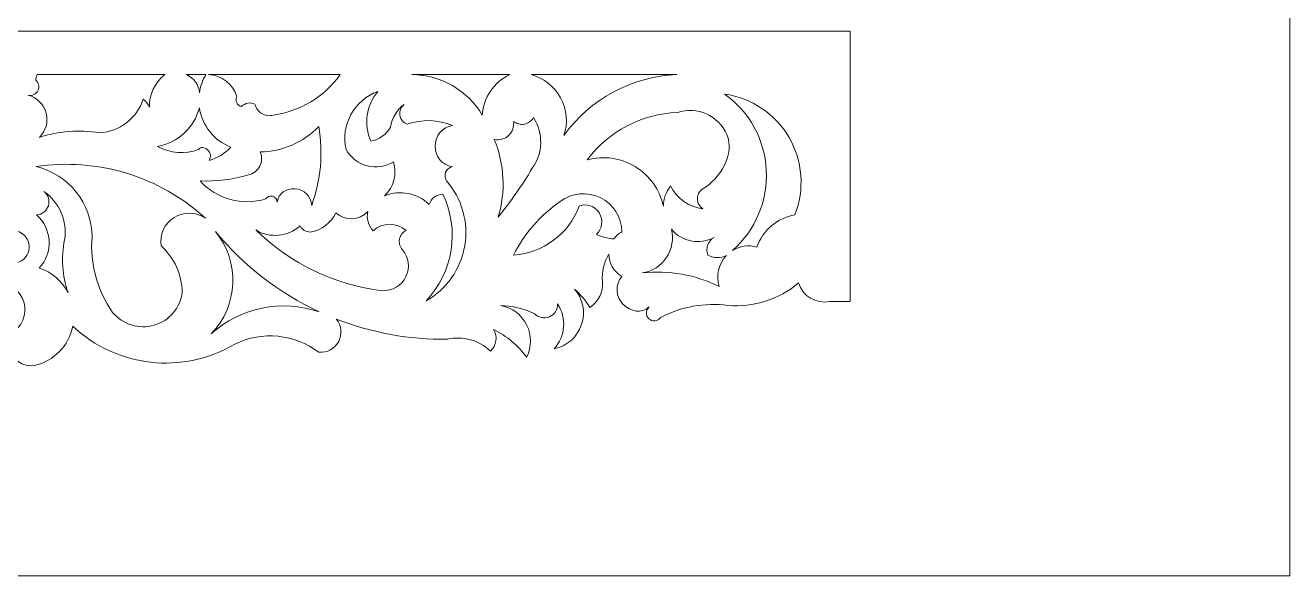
# Model space of a CAD drawing. Header units: millimetres. Extents: x 4330 to 4574, y 4046 to 4299.
# Drawn here: x 4453.2 to 4574, y 4045.5 to 4098.1 of the extents above; entities that cross this region are included whole.
import ezdxf

# ---------------------------------------------------------------- set-up
doc = ezdxf.new("R2010")
doc.units = ezdxf.units.MM
doc.header["$MEASUREMENT"] = 0
doc.layers.add('Layer 1', color=18, linetype='Continuous', true_color=0x000000)

msp = doc.modelspace()

# ---------------------------------------------------------------- linework, layer by layer
at = {"layer": 'Layer 1', "lineweight": 9}
for points, knots in [([(4330.04, 4167.54), (4330.04, 4167.54), (4574.04, 4167.54), (4574.04, 4167.54), (4574.04, 4167.54), (4574.04, 4045.54), (4574.04, 4045.54), (4574.04, 4045.54), (4330.04, 4045.54), (4330.04, 4045.54), (4330.04, 4045.54), (4330.04, 4167.54), (4330.04, 4167.54)], [0, 0, 0, 0, 0.25, 0.25, 0.25, 0.5, 0.5, 0.5, 0.75, 0.75, 0.75, 1, 1, 1, 1]), ([(4457.76, 4069.39), (4461.97, 4065.42), (4468.28, 4064.72), (4473.25, 4067.67), (4475.86, 4068.95), (4478.97, 4068.64), (4481.28, 4066.89), (4482.06, 4066.82), (4482.81, 4067.23), (4483.17, 4067.93), (4483.53, 4068.62), (4483.45, 4069.46), (4482.94, 4070.06), (4486.33, 4068.74), (4489.93, 4068.09), (4493.56, 4068.14), (4495.03, 4068.48), (4496.58, 4068.05), (4497.67, 4067.01), (4498.26, 4067.53), (4498.39, 4068.4), (4497.97, 4069.07), (4499.22, 4068.45), (4500.31, 4067.54), (4501.13, 4066.41), (4501.63, 4067.39), (4501.62, 4068.54), (4501.13, 4069.52), (4500.63, 4070.5), (4499.71, 4071.18), (4498.63, 4071.37), (4499.75, 4071.32), (4500.84, 4071.06), (4501.86, 4070.59), (4502.22, 4070.2), (4502.8, 4070.07), (4503.3, 4070.27), (4503.8, 4070.48), (4504.12, 4070.97), (4504.09, 4071.51), (4504.98, 4070.17), (4504.84, 4068.4), (4503.76, 4067.22), (4504.98, 4067.47), (4505.97, 4068.35), (4506.37, 4069.53), (4506.77, 4070.71), (4506.52, 4072), (4505.7, 4072.93), (4506.28, 4072.43), (4506.78, 4071.83), (4507.17, 4071.17), (4508, 4071.72), (4508.46, 4072.67), (4508.38, 4073.66), (4508.29, 4074.58), (4508.5, 4075.5), (4508.98, 4076.28), (4508.98, 4075.39), (4509.45, 4074.58), (4510.22, 4074.13), (4509.56, 4073.34), (4509.63, 4072.18), (4510.36, 4071.46), (4511.09, 4070.75), (4512.06, 4070.56), (4512.84, 4071.23), (4512.67, 4071.09), (4512.57, 4070.89), (4512.57, 4070.67), (4512.56, 4070.46), (4512.65, 4070.25), (4512.8, 4070.1), (4512.96, 4069.96), (4513.17, 4069.88), (4513.39, 4069.9), (4513.6, 4069.92), (4513.8, 4070.03), (4513.92, 4070.21), (4515.89, 4071.26), (4518.15, 4071.66), (4520.36, 4071.36), (4522.82, 4071.16), (4525.24, 4071.94), (4527.12, 4073.52), (4527.49, 4072.25), (4528.76, 4071.48), (4530.06, 4071.74), (4530.06, 4071.74), (4532.04, 4071.74), (4532.04, 4071.74), (4532.04, 4071.74), (4532.04, 4097.58), (4532.04, 4097.58), (4532.04, 4097.58), (4432.04, 4097.58), (4432.04, 4097.58), (4432.04, 4097.58), (4332.04, 4097.58), (4332.04, 4097.58), (4332.04, 4097.58), (4332.04, 4071.74), (4332.04, 4071.74), (4332.04, 4071.74), (4334.02, 4071.74), (4334.02, 4071.74), (4335.31, 4071.48), (4336.59, 4072.25), (4336.95, 4073.52), (4338.84, 4071.94), (4341.26, 4071.16), (4343.71, 4071.36), (4345.93, 4071.66), (4348.18, 4071.26), (4350.16, 4070.21), (4350.28, 4070.04), (4350.48, 4069.92), (4350.69, 4069.9), (4350.91, 4069.88), (4351.12, 4069.96), (4351.28, 4070.1), (4351.43, 4070.25), (4351.52, 4070.46), (4351.51, 4070.67), (4351.5, 4070.89), (4351.41, 4071.09), (4351.24, 4071.23), (4352.09, 4070.66), (4353.24, 4070.84), (4353.88, 4071.64), (4354.52, 4072.44), (4354.61, 4073.43), (4353.86, 4074.13), (4354.63, 4074.58), (4355.1, 4075.39), (4355.1, 4076.28), (4355.58, 4075.5), (4355.79, 4074.58), (4355.7, 4073.66), (4355.62, 4072.67), (4356.08, 4071.72), (4356.91, 4071.17), (4357.3, 4071.83), (4357.8, 4072.43), (4358.38, 4072.93), (4357.57, 4072), (4357.31, 4070.69), (4357.71, 4069.52), (4358.12, 4068.34), (4359.1, 4067.47), (4360.32, 4067.22), (4359.24, 4068.4), (4359.1, 4070.17), (4359.98, 4071.51), (4359.97, 4070.96), (4360.29, 4070.47), (4360.79, 4070.27), (4361.29, 4070.07), (4361.86, 4070.19), (4362.22, 4070.59), (4363.23, 4071.06), (4364.33, 4071.32), (4365.45, 4071.37), (4364.37, 4071.18), (4363.44, 4070.49), (4362.95, 4069.51), (4362.45, 4068.54), (4362.45, 4067.39), (4362.94, 4066.41), (4363.77, 4067.54), (4364.86, 4068.45), (4366.11, 4069.07), (4365.69, 4068.4), (4365.82, 4067.53), (4366.41, 4067.01), (4367.5, 4068.05), (4369.05, 4068.48), (4370.52, 4068.14), (4374.15, 4068.09), (4377.75, 4068.74), (4381.14, 4070.06), (4380.64, 4069.45), (4380.55, 4068.61), (4380.92, 4067.92), (4381.28, 4067.22), (4382.02, 4066.82), (4382.8, 4066.89), (4385.11, 4068.64), (4388.22, 4068.95), (4390.82, 4067.67), (4395.8, 4064.72), (4402.11, 4065.42), (4406.32, 4069.39), (4406.69, 4067.52), (4408.13, 4066.05), (4409.98, 4065.62), (4410.82, 4065.5), (4411.65, 4065.91), (4412.06, 4066.65), (4412.47, 4067.38), (4412.39, 4068.29), (4411.85, 4068.94), (4410.94, 4069.66), (4410.63, 4070.92), (4411.1, 4071.98), (4411.58, 4073.05), (4412.76, 4073.66), (4413.91, 4073.47), (4416.24, 4073.24), (4418.49, 4072.53), (4420.52, 4071.36), (4422.16, 4070.58), (4423.83, 4069.86), (4425.52, 4069.18), (4425.93, 4068.93), (4426.37, 4068.76), (4426.83, 4068.66), (4427.06, 4067.98), (4427.59, 4067.45), (4428.27, 4067.22), (4428.95, 4066.99), (4429.69, 4067.08), (4430.29, 4067.47), (4430.61, 4066.76), (4431.27, 4066.25), (4432.04, 4066.12), (4432.81, 4066.25), (4433.47, 4066.76), (4433.79, 4067.47), (4434.39, 4067.08), (4435.13, 4066.99), (4435.81, 4067.22), (4436.49, 4067.45), (4437.02, 4067.98), (4437.25, 4068.66), (4437.71, 4068.76), (4438.15, 4068.93), (4438.56, 4069.18), (4440.25, 4069.86), (4441.92, 4070.58), (4443.56, 4071.36), (4445.59, 4072.53), (4447.84, 4073.24), (4450.17, 4073.47), (4451.32, 4073.68), (4452.46, 4073.09), (4452.96, 4072.03), (4453.45, 4070.97), (4453.13, 4069.68), (4452.23, 4068.94), (4451.69, 4068.28), (4451.61, 4067.36), (4452.03, 4066.63), (4452.45, 4065.89), (4453.26, 4065.49), (4454.1, 4065.62), (4455.95, 4066.05), (4457.39, 4067.52), (4457.76, 4069.39)], [0, 0, 0, 0, 0.011628, 0.011628, 0.011628, 0.023256, 0.023256, 0.023256, 0.034884, 0.034884, 0.034884, 0.046512, 0.046512, 0.046512, 0.05814, 0.05814, 0.05814, 0.069767, 0.069767, 0.069767, 0.081395, 0.081395, 0.081395, 0.093023, 0.093023, 0.093023, 0.104651, 0.104651, 0.104651, 0.116279, 0.116279, 0.116279, 0.127907, 0.127907, 0.127907, 0.139535, 0.139535, 0.139535, 0.151163, 0.151163, 0.151163, 0.162791, 0.162791, 0.162791, 0.174419, 0.174419, 0.174419, 0.186047, 0.186047, 0.186047, 0.197674, 0.197674, 0.197674, 0.209302, 0.209302, 0.209302, 0.22093, 0.22093, 0.22093, 0.232558, 0.232558, 0.232558, 0.244186, 0.244186, 0.244186, 0.255814, 0.255814, 0.255814, 0.267442, 0.267442, 0.267442, 0.27907, 0.27907, 0.27907, 0.290698, 0.290698, 0.290698, 0.302326, 0.302326, 0.302326, 0.313953, 0.313953, 0.313953, 0.325581, 0.325581, 0.325581, 0.337209, 0.337209, 0.337209, 0.348837, 0.348837, 0.348837, 0.360465, 0.360465, 0.360465, 0.372093, 0.372093, 0.372093, 0.383721, 0.383721, 0.383721, 0.395349, 0.395349, 0.395349, 0.406977, 0.406977, 0.406977, 0.418605, 0.418605, 0.418605, 0.430233, 0.430233, 0.430233, 0.44186, 0.44186, 0.44186, 0.453488, 0.453488, 0.453488, 0.465116, 0.465116, 0.465116, 0.476744, 0.476744, 0.476744, 0.488372, 0.488372, 0.488372, 0.5, 0.5, 0.5, 0.511628, 0.511628, 0.511628, 0.523256, 0.523256, 0.523256, 0.534884, 0.534884, 0.534884, 0.546512, 0.546512, 0.546512, 0.55814, 0.55814, 0.55814, 0.569767, 0.569767, 0.569767, 0.581395, 0.581395, 0.581395, 0.593023, 0.593023, 0.593023, 0.604651, 0.604651, 0.604651, 0.616279, 0.616279, 0.616279, 0.627907, 0.627907, 0.627907, 0.639535, 0.639535, 0.639535, 0.651163, 0.651163, 0.651163, 0.662791, 0.662791, 0.662791, 0.674419, 0.674419, 0.674419, 0.686047, 0.686047, 0.686047, 0.697674, 0.697674, 0.697674, 0.709302, 0.709302, 0.709302, 0.72093, 0.72093, 0.72093, 0.732558, 0.732558, 0.732558, 0.744186, 0.744186, 0.744186, 0.755814, 0.755814, 0.755814, 0.767442, 0.767442, 0.767442, 0.77907, 0.77907, 0.77907, 0.790698, 0.790698, 0.790698, 0.802326, 0.802326, 0.802326, 0.813953, 0.813953, 0.813953, 0.825581, 0.825581, 0.825581, 0.837209, 0.837209, 0.837209, 0.848837, 0.848837, 0.848837, 0.860465, 0.860465, 0.860465, 0.872093, 0.872093, 0.872093, 0.883721, 0.883721, 0.883721, 0.895349, 0.895349, 0.895349, 0.906977, 0.906977, 0.906977, 0.918605, 0.918605, 0.918605, 0.930233, 0.930233, 0.930233, 0.94186, 0.94186, 0.94186, 0.953488, 0.953488, 0.953488, 0.965116, 0.965116, 0.965116, 0.976744, 0.976744, 0.976744, 0.988372, 0.988372, 0.988372, 1, 1, 1, 1]), ([(4454.57, 4087.42), (4455.19, 4088.02), (4455.44, 4088.91), (4455.22, 4089.75), (4455, 4090.59), (4454.35, 4091.24), (4453.51, 4091.45), (4453.89, 4091.38), (4454.26, 4091.56), (4454.43, 4091.91), (4454.59, 4092.25), (4454.52, 4092.65), (4454.22, 4092.9), (4454.23, 4093.08), (4454.28, 4093.26), (4454.36, 4093.42), (4454.36, 4093.42), (4466.55, 4093.42), (4466.55, 4093.42), (4465.6, 4092.67), (4465.06, 4091.52), (4465.08, 4090.31), (4464.95, 4090.61), (4464.75, 4090.87), (4464.5, 4091.08), (4463.9, 4089.24), (4462.23, 4087.96), (4460.3, 4087.87), (4458.38, 4088.18), (4456.41, 4088.02), (4454.57, 4087.42)], [0, 0, 0, 0, 0.1, 0.1, 0.1, 0.2, 0.2, 0.2, 0.3, 0.3, 0.3, 0.4, 0.4, 0.4, 0.5, 0.5, 0.5, 0.6, 0.6, 0.6, 0.7, 0.7, 0.7, 0.8, 0.8, 0.8, 0.9, 0.9, 0.9, 1, 1, 1, 1]), ([(4469.86, 4091.67), (4469.82, 4092.45), (4469.34, 4093.12), (4468.63, 4093.42), (4468.63, 4093.42), (4470.48, 4093.42), (4470.48, 4093.42), (4470.16, 4092.89), (4469.95, 4092.29), (4469.86, 4091.67)], [0, 0, 0, 0, 0.333333, 0.333333, 0.333333, 0.666667, 0.666667, 0.666667, 1, 1, 1, 1]), ([(4476.94, 4089.55), (4476.56, 4089.45), (4476.16, 4089.5), (4475.83, 4089.7), (4475.49, 4089.9), (4475.25, 4090.23), (4475.17, 4090.61), (4474.73, 4090.81), (4474.22, 4090.71), (4473.89, 4090.38), (4473.69, 4090.41), (4473.52, 4090.54), (4473.43, 4090.73), (4473.34, 4090.91), (4473.35, 4091.12), (4473.44, 4091.3), (4473.08, 4092.52), (4471.99, 4093.37), (4470.72, 4093.42), (4470.72, 4093.42), (4483.32, 4093.42), (4483.32, 4093.42), (4481.81, 4091.32), (4479.5, 4089.92), (4476.94, 4089.55)], [0, 0, 0, 0, 0.125, 0.125, 0.125, 0.25, 0.25, 0.25, 0.375, 0.375, 0.375, 0.5, 0.5, 0.5, 0.625, 0.625, 0.625, 0.75, 0.75, 0.75, 0.875, 0.875, 0.875, 1, 1, 1, 1]), ([(4496.89, 4089.56), (4495.48, 4091.94), (4492.93, 4093.4), (4490.16, 4093.42), (4490.16, 4093.42), (4499.52, 4093.42), (4499.52, 4093.42), (4498, 4092.71), (4497, 4091.23), (4496.89, 4089.56)], [0, 0, 0, 0, 0.333333, 0.333333, 0.333333, 0.666667, 0.666667, 0.666667, 1, 1, 1, 1]), ([(4504.69, 4087.59), (4505.09, 4088.78), (4504.98, 4090.08), (4504.38, 4091.19), (4503.79, 4092.29), (4502.77, 4093.1), (4501.55, 4093.42), (4501.55, 4093.42), (4515.47, 4093.42), (4515.47, 4093.42), (4511.17, 4093.25), (4507.19, 4091.1), (4504.69, 4087.59)], [0, 0, 0, 0, 0.25, 0.25, 0.25, 0.5, 0.5, 0.5, 0.75, 0.75, 0.75, 1, 1, 1, 1]), ([(4494.01, 4084.63), (4493.73, 4084.56), (4493.5, 4084.36), (4493.39, 4084.09), (4493.29, 4083.82), (4493.32, 4083.52), (4493.47, 4083.28), (4494.95, 4081.58), (4495.59, 4079.3), (4495.22, 4077.08), (4494.84, 4074.85), (4493.48, 4072.91), (4491.52, 4071.79), (4494.12, 4074.53), (4494.76, 4078.59), (4493.12, 4082), (4492.52, 4081.98), (4491.99, 4081.59), (4491.82, 4081.01), (4490.7, 4082.11), (4489.02, 4082.44), (4487.56, 4081.85), (4488.44, 4082.68), (4488.77, 4083.94), (4488.4, 4085.09), (4487.65, 4084.63), (4486.74, 4084.5), (4485.89, 4084.71), (4485.04, 4084.93), (4484.31, 4085.49), (4483.87, 4086.26), (4483.34, 4088.61), (4484.65, 4090.99), (4486.91, 4091.82), (4485.79, 4090.5), (4485.53, 4088.65), (4486.25, 4087.07), (4487.04, 4087.21), (4487.73, 4087.7), (4488.12, 4088.41), (4488.25, 4089.28), (4488.73, 4090.06), (4489.44, 4090.58), (4489.12, 4090.34), (4488.95, 4089.95), (4489.01, 4089.55), (4489.07, 4089.16), (4489.33, 4088.83), (4489.71, 4088.69), (4491.13, 4089.18), (4492.67, 4089.13), (4494.06, 4088.57), (4493.08, 4088.4), (4492.37, 4087.56), (4492.39, 4086.57), (4492.4, 4085.58), (4493.03, 4084.77), (4494.01, 4084.63)], [0, 0, 0, 0, 0.052632, 0.052632, 0.052632, 0.105263, 0.105263, 0.105263, 0.157895, 0.157895, 0.157895, 0.210526, 0.210526, 0.210526, 0.263158, 0.263158, 0.263158, 0.315789, 0.315789, 0.315789, 0.368421, 0.368421, 0.368421, 0.421053, 0.421053, 0.421053, 0.473684, 0.473684, 0.473684, 0.526316, 0.526316, 0.526316, 0.578947, 0.578947, 0.578947, 0.631579, 0.631579, 0.631579, 0.684211, 0.684211, 0.684211, 0.736842, 0.736842, 0.736842, 0.789474, 0.789474, 0.789474, 0.842105, 0.842105, 0.842105, 0.894737, 0.894737, 0.894737, 0.947368, 0.947368, 0.947368, 1, 1, 1, 1]), ([(4520.8, 4076.61), (4522.99, 4078.55), (4524.18, 4081.37), (4524.03, 4084.28), (4523.88, 4087.2), (4522.43, 4089.87), (4520.05, 4091.57), (4522.63, 4091.2), (4524.89, 4089.67), (4526.2, 4087.43), (4527.5, 4085.18), (4527.71, 4082.44), (4526.76, 4080.02), (4525.08, 4079.73), (4523.69, 4078.56), (4523.12, 4076.95), (4522.33, 4077.16), (4521.5, 4077.04), (4520.8, 4076.61)], [0, 0, 0, 0, 0.166667, 0.166667, 0.166667, 0.333333, 0.333333, 0.333333, 0.5, 0.5, 0.5, 0.666667, 0.666667, 0.666667, 0.833333, 0.833333, 0.833333, 1, 1, 1, 1]), ([(4470.78, 4085.23), (4471.01, 4085.55), (4470.95, 4085.99), (4470.64, 4086.23), (4470.33, 4086.48), (4470.04, 4086.57), (4469.78, 4086.27), (4468.5, 4085.79), (4467.07, 4085.9), (4465.87, 4086.57), (4467.81, 4086.91), (4469.38, 4088.35), (4469.86, 4090.26), (4470.11, 4088.56), (4471.26, 4087.12), (4472.86, 4086.49), (4472.31, 4085.88), (4471.58, 4085.44), (4470.78, 4085.23)], [0, 0, 0, 0, 0.166667, 0.166667, 0.166667, 0.333333, 0.333333, 0.333333, 0.5, 0.5, 0.5, 0.666667, 0.666667, 0.666667, 0.833333, 0.833333, 0.833333, 1, 1, 1, 1]), ([(4517.97, 4080.6), (4516.63, 4080.75), (4515.47, 4081.59), (4514.89, 4082.8), (4514.45, 4082.24), (4514.2, 4081.56), (4514.19, 4080.85), (4513.85, 4082.42), (4512.88, 4083.79), (4511.5, 4084.63), (4510.12, 4085.47), (4508.47, 4085.7), (4506.92, 4085.28), (4508.96, 4088.01), (4512.14, 4089.68), (4515.55, 4089.81), (4517.42, 4090.42), (4519.46, 4089.51), (4520.26, 4087.7), (4521.05, 4085.9), (4519.62, 4083.45), (4517.91, 4082.47), (4517.61, 4082.25), (4517.43, 4081.9), (4517.44, 4081.52), (4517.46, 4081.15), (4517.65, 4080.8), (4517.97, 4080.6)], [0, 0, 0, 0, 0.111111, 0.111111, 0.111111, 0.222222, 0.222222, 0.222222, 0.333333, 0.333333, 0.333333, 0.444444, 0.444444, 0.444444, 0.555556, 0.555556, 0.555556, 0.666667, 0.666667, 0.666667, 0.777778, 0.777778, 0.777778, 0.888889, 0.888889, 0.888889, 1, 1, 1, 1]), ([(4480.59, 4080.93), (4480.54, 4081.79), (4479.85, 4082.47), (4479, 4082.51), (4478.14, 4082.55), (4477.42, 4082.1), (4477.3, 4081.25), (4477.29, 4081.51), (4477.11, 4081.73), (4476.86, 4081.8), (4476.6, 4081.86), (4476.34, 4081.76), (4476.21, 4081.54), (4473.96, 4080.86), (4471.51, 4081.54), (4469.92, 4083.27), (4471.49, 4083.2), (4473.05, 4083.4), (4474.55, 4083.84), (4475.02, 4083.94), (4475.41, 4084.25), (4475.63, 4084.67), (4475.85, 4085.1), (4475.87, 4085.59), (4475.68, 4086.03), (4477.79, 4086.07), (4479.8, 4086.95), (4481.26, 4088.47), (4481.7, 4085.94), (4481.47, 4083.34), (4480.59, 4080.93)], [0, 0, 0, 0, 0.1, 0.1, 0.1, 0.2, 0.2, 0.2, 0.3, 0.3, 0.3, 0.4, 0.4, 0.4, 0.5, 0.5, 0.5, 0.6, 0.6, 0.6, 0.7, 0.7, 0.7, 0.8, 0.8, 0.8, 0.9, 0.9, 0.9, 1, 1, 1, 1]), ([(4498.42, 4079.81), (4499.14, 4082.25), (4499.01, 4084.86), (4498.04, 4087.21), (4498.54, 4087.12), (4499.04, 4087.27), (4499.4, 4087.61), (4499.77, 4087.96), (4499.95, 4088.45), (4499.88, 4088.95), (4500.17, 4088.72), (4500.55, 4088.62), (4500.92, 4088.69), (4501.28, 4088.76), (4501.6, 4088.99), (4501.78, 4089.31), (4502.74, 4087.83), (4502.7, 4085.9), (4501.66, 4084.47), (4500.69, 4082.84), (4499.61, 4081.29), (4498.42, 4079.81)], [0, 0, 0, 0, 0.142857, 0.142857, 0.142857, 0.285714, 0.285714, 0.285714, 0.428571, 0.428571, 0.428571, 0.571429, 0.571429, 0.571429, 0.714286, 0.714286, 0.714286, 0.857143, 0.857143, 0.857143, 1, 1, 1, 1]), ([(4461.57, 4070.7), (4460.09, 4072.81), (4459.4, 4075.36), (4459.6, 4077.92), (4459.59, 4081.12), (4457.38, 4083.9), (4454.25, 4084.63), (4460.11, 4085.52), (4466.06, 4083.71), (4470.43, 4079.7), (4469.53, 4080.32), (4468.36, 4080.34), (4467.44, 4079.76), (4466.52, 4079.18), (4466.03, 4078.13), (4466.21, 4077.06), (4467.45, 4075.91), (4468.18, 4074.32), (4468.23, 4072.63), (4468.04, 4071.13), (4466.99, 4069.9), (4465.54, 4069.47), (4464.1, 4069.05), (4462.53, 4069.55), (4461.57, 4070.7)], [0, 0, 0, 0, 0.125, 0.125, 0.125, 0.25, 0.25, 0.25, 0.375, 0.375, 0.375, 0.5, 0.5, 0.5, 0.625, 0.625, 0.625, 0.75, 0.75, 0.75, 0.875, 0.875, 0.875, 1, 1, 1, 1]), ([(4457.31, 4072.6), (4456.73, 4073.71), (4455.74, 4074.55), (4454.56, 4074.95), (4455.21, 4075.65), (4455.55, 4076.58), (4455.5, 4077.54), (4455.45, 4078.49), (4455.03, 4079.38), (4454.31, 4080.02), (4454.83, 4080.05), (4455.28, 4080.4), (4455.43, 4080.9), (4455.59, 4081.4), (4455.42, 4081.93), (4455.01, 4082.25), (4456.5, 4081.22), (4457.27, 4079.42), (4456.98, 4077.62), (4456.63, 4075.95), (4456.75, 4074.21), (4457.31, 4072.6)], [0, 0, 0, 0, 0.142857, 0.142857, 0.142857, 0.285714, 0.285714, 0.285714, 0.428571, 0.428571, 0.428571, 0.571429, 0.571429, 0.571429, 0.714286, 0.714286, 0.714286, 0.857143, 0.857143, 0.857143, 1, 1, 1, 1]), ([(4499.88, 4076.17), (4500.91, 4078.23), (4502.44, 4079.99), (4504.34, 4081.3), (4505.44, 4082.13), (4506.92, 4082.27), (4508.17, 4081.67), (4509.41, 4081.06), (4510.21, 4079.8), (4510.24, 4078.41), (4509.93, 4078.24), (4509.67, 4078.01), (4509.46, 4077.72), (4508.88, 4077.76), (4508.32, 4077.91), (4507.79, 4078.15), (4508.36, 4078.68), (4508.47, 4079.54), (4508.06, 4080.2), (4507.64, 4080.86), (4506.87, 4081.14), (4506.15, 4080.86), (4505.16, 4078.2), (4502.71, 4076.37), (4499.88, 4076.17)], [0, 0, 0, 0, 0.125, 0.125, 0.125, 0.25, 0.25, 0.25, 0.375, 0.375, 0.375, 0.5, 0.5, 0.5, 0.625, 0.625, 0.625, 0.75, 0.75, 0.75, 0.875, 0.875, 0.875, 1, 1, 1, 1]), ([(4487.34, 4072.77), (4482.79, 4073.32), (4478.54, 4075.36), (4475.26, 4078.58), (4476.6, 4077.76), (4478.31, 4077.92), (4479.48, 4078.97), (4479.67, 4078.6), (4480.05, 4078.38), (4480.46, 4078.38), (4481.54, 4078.54), (4482.45, 4079.24), (4482.89, 4080.23), (4483.77, 4079.41), (4485.15, 4079.46), (4485.97, 4080.34), (4485.79, 4079.68), (4485.99, 4078.98), (4486.47, 4078.5), (4487.36, 4079.31), (4488.71, 4079.32), (4489.62, 4078.54), (4489.29, 4078.38), (4489.05, 4078.08), (4488.98, 4077.72), (4488.9, 4077.35), (4489.01, 4076.98), (4489.25, 4076.71), (4489.88, 4075.99), (4490.01, 4074.97), (4489.6, 4074.12), (4489.19, 4073.26), (4488.29, 4072.73), (4487.34, 4072.77)], [0, 0, 0, 0, 0.090909, 0.090909, 0.090909, 0.181818, 0.181818, 0.181818, 0.272727, 0.272727, 0.272727, 0.363636, 0.363636, 0.363636, 0.454545, 0.454545, 0.454545, 0.545455, 0.545455, 0.545455, 0.636364, 0.636364, 0.636364, 0.727273, 0.727273, 0.727273, 0.818182, 0.818182, 0.818182, 0.909091, 0.909091, 0.909091, 1, 1, 1, 1]), ([(4442.56, 4073.51), (4443.47, 4074.54), (4444.31, 4075.63), (4445.06, 4076.79), (4445.55, 4077.69), (4446.44, 4078.31), (4447.46, 4078.45), (4448.47, 4078.59), (4449.5, 4078.22), (4450.21, 4077.48), (4450.51, 4077.31), (4450.88, 4077.33), (4451.16, 4077.54), (4451.43, 4077.74), (4451.56, 4078.09), (4451.48, 4078.42), (4451.88, 4078.57), (4452.33, 4078.55), (4452.71, 4078.36), (4453.1, 4078.17), (4453.39, 4077.83), (4453.52, 4077.42), (4453.65, 4077.01), (4453.6, 4076.57), (4453.4, 4076.2), (4453.19, 4075.82), (4452.84, 4075.55), (4452.42, 4075.44), (4449.01, 4076.06), (4445.49, 4075.37), (4442.56, 4073.51)], [0, 0, 0, 0, 0.1, 0.1, 0.1, 0.2, 0.2, 0.2, 0.3, 0.3, 0.3, 0.4, 0.4, 0.4, 0.5, 0.5, 0.5, 0.6, 0.6, 0.6, 0.7, 0.7, 0.7, 0.8, 0.8, 0.8, 0.9, 0.9, 0.9, 1, 1, 1, 1]), ([(4470.98, 4068.64), (4473.58, 4071.32), (4473.77, 4075.52), (4471.41, 4078.42), (4474.09, 4075.15), (4477.48, 4072.53), (4481.31, 4070.75), (4477.74, 4071.99), (4473.78, 4071.18), (4470.98, 4068.64)], [0, 0, 0, 0, 0.333333, 0.333333, 0.333333, 0.666667, 0.666667, 0.666667, 1, 1, 1, 1]), ([(4519.54, 4073.18), (4517.26, 4074.29), (4514.71, 4074.74), (4512.18, 4074.48), (4513.13, 4074.62), (4513.97, 4075.15), (4514.49, 4075.95), (4515.02, 4076.74), (4515.19, 4077.72), (4514.96, 4078.64), (4515.96, 4077.45), (4517.67, 4077.12), (4519.05, 4077.87), (4518.44, 4077.54), (4518.19, 4076.81), (4518.44, 4076.17), (4518.99, 4075.88), (4519.65, 4075.87), (4520.21, 4076.13), (4519.46, 4075.34), (4519.2, 4074.21), (4519.54, 4073.18)], [0, 0, 0, 0, 0.142857, 0.142857, 0.142857, 0.285714, 0.285714, 0.285714, 0.428571, 0.428571, 0.428571, 0.571429, 0.571429, 0.571429, 0.714286, 0.714286, 0.714286, 0.857143, 0.857143, 0.857143, 1, 1, 1, 1])]:
    msp.add_open_spline(points, degree=3, knots=knots, dxfattribs=at)

doc.saveas('drawing.dxf')
